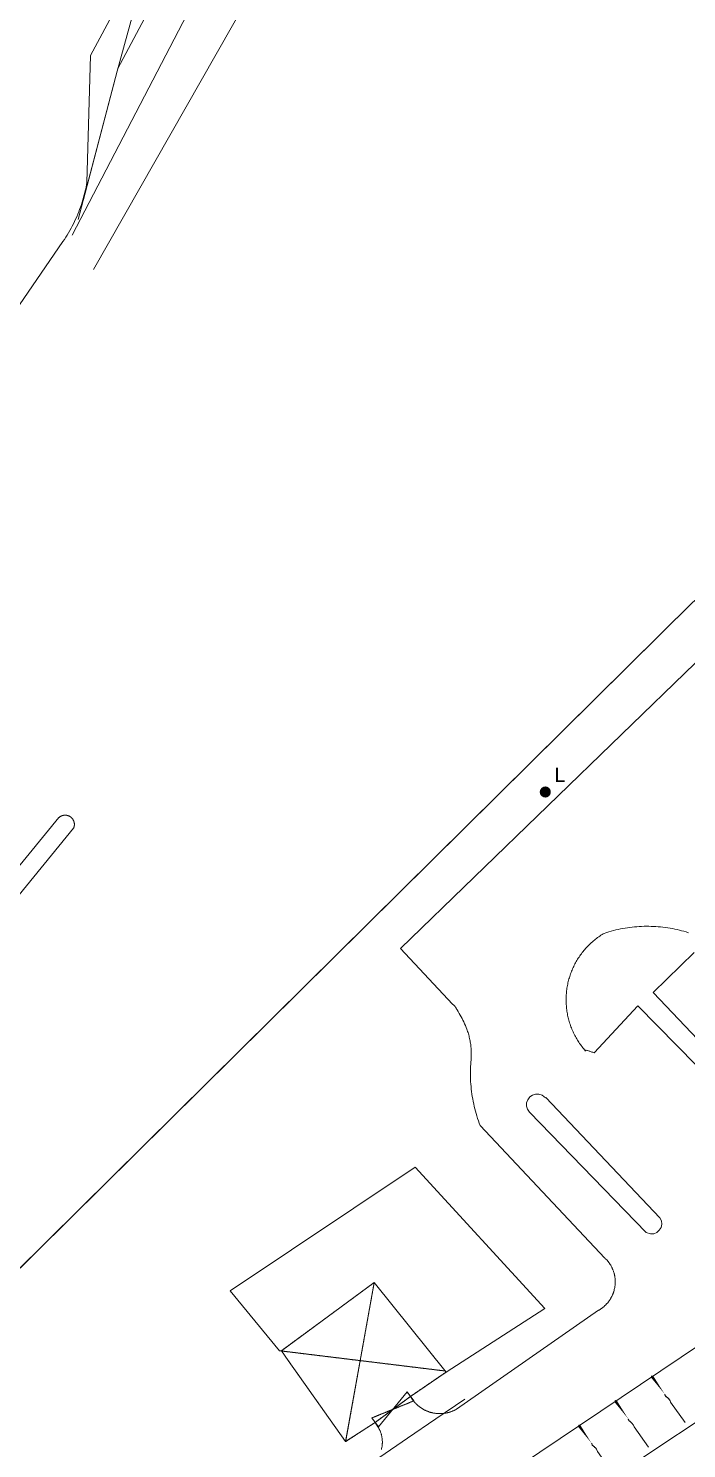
# Model space of a CAD drawing. Header units: millimetres. Extents: x 833924389 to 835767163, y 817400000 to 818811854.
# Drawn here: x 834274033 to 834333144, y 818081099 to 818208744 of the extents above; entities that cross this region are included whole.
import ezdxf

# ---------------------------------------------------------------- set-up
doc = ezdxf.new("R2010")
doc.units = ezdxf.units.MM
doc.header["$LTSCALE"] = 10
doc.header["$MEASUREMENT"] = 0
doc.linetypes.add('11NW23D$0$DGN Style 3', pattern=[2.349844, 1.67846, -0.671384])
doc.layers.add('01_Base_Plan', color=5, linetype='Continuous', lineweight=5)
doc.layers.add('11_Text', color=7, linetype='Continuous', lineweight=25)
doc.styles.add('11NW23D$0$Style-WORKING', font='WORKING.shx')
doc.styles.add('1_2.5mm', font='arial.ttf', dxfattribs={"width": 0.8, "height": 0.0025})
doc.dimstyles.get("Standard").update_dxf_attribs({"dimtxt": 0.18, "dimasz": 0.18, "dimexe": 0.18, "dimexo": 0.0625, "dimgap": 0.09, "dimtad": 0, "dimtih": 1, "dimtoh": 1, "dimdec": 4, "dimzin": 1, "dimdsep": 46, "dimtxsty": '1_2.5mm', "dimcen": 0, "dimadec": 0, "dimazin": 0, "dimtfac": 1, "dimtdec": 4, "dimtofl": 0, "dimtmove": 0, "dimatfit": 3, "dimfxl": 0, "dimtolj": 1, "dimtzin": 1, "dimarcsym": 0})

# ---------------------------------------------------------------- blocks, each defined once
blk = doc.blocks.new('11NW23D$0$SLOPE_142')
at = {"layer": '01_Base_Plan', "linetype": 'Continuous'}
h = blk.add_hatch(color=256, dxfattribs=at)
edge = h.paths.add_edge_path()
edge.add_ellipse((0.17, 0), major_axis=(0.171, 0), ratio=0.683333, start_angle=0, end_angle=360)
blk.add_line((2.95, 0), (5.2, 0), dxfattribs=at)
at = {"layer": '01_Base_Plan', "linetype": 'Continuous', "flags": 128}
blk.add_lwpolyline([(2.04, 0), (2.08, -0.01), (2.11, -0.02), (2.14, -0.02), (2.18, -0.03), (2.21, -0.04), (2.25, -0.04), (2.28, -0.04), (2.31, -0.02), (2.35, -0.01), (2.38, 0), (2.42, 0.01), (2.45, 0.02), (2.49, 0.02), (2.52, 0.03), (2.55, 0.04), (2.63, 0.05), (2.72, 0.05), (2.81, 0.04), (2.89, 0.02), (2.95, 0)], dxfattribs=at)
at = {"layer": '01_Base_Plan', "linetype": 'Continuous', "extrusion": (0, 0, -1)}
blk.add_solid([(-2.04, 0), (-0.17, 0.12), (-0.17, -0.12)], dxfattribs=at)
blk = doc.blocks.new('11NW23D$0$SLOPE_147')
at = {"layer": '01_Base_Plan', "linetype": 'Continuous'}
h = blk.add_hatch(color=256, dxfattribs=at)
edge = h.paths.add_edge_path()
edge.add_ellipse((0.17, 0), major_axis=(0.17, 0), ratio=0.683333, start_angle=0, end_angle=360)
blk.add_line((2.95, 0), (5.19, 0), dxfattribs=at)
at = {"layer": '01_Base_Plan', "linetype": 'Continuous', "flags": 128}
blk.add_lwpolyline([(2.04, 0), (2.07, -0.01), (2.1, -0.02), (2.14, -0.02), (2.17, -0.03), (2.21, -0.04), (2.24, -0.04), (2.28, -0.04), (2.31, -0.02), (2.34, -0.01), (2.38, 0), (2.41, 0.01), (2.45, 0.02), (2.48, 0.02), (2.51, 0.03), (2.55, 0.04), (2.63, 0.05), (2.71, 0.05), (2.8, 0.04), (2.88, 0.02), (2.95, 0)], dxfattribs=at)
at = {"layer": '01_Base_Plan', "linetype": 'Continuous'}
blk.add_solid([(2.04, 0), (0.17, 0.12), (0.17, -0.12)], dxfattribs=at)
blk = doc.blocks.new('11NW23D$0$SLOPE_151')
at = {"layer": '01_Base_Plan', "linetype": 'Continuous'}
h = blk.add_hatch(color=256, dxfattribs=at)
edge = h.paths.add_edge_path()
edge.add_ellipse((0.17, 0), major_axis=(0.17, 0), ratio=0.683333, start_angle=0, end_angle=360)
blk.add_line((2.94, 0), (5.17, 0), dxfattribs=at)
at = {"layer": '01_Base_Plan', "linetype": 'Continuous', "flags": 128}
blk.add_lwpolyline([(2.03, 0), (2.06, -0.01), (2.1, -0.02), (2.13, -0.02), (2.17, -0.03), (2.2, -0.04), (2.23, -0.04), (2.27, -0.04), (2.3, -0.02), (2.34, -0.01), (2.37, 0), (2.4, 0.01), (2.44, 0.02), (2.47, 0.02), (2.51, 0.03), (2.54, 0.04), (2.62, 0.05), (2.7, 0.05), (2.79, 0.04), (2.87, 0.02), (2.94, 0)], dxfattribs=at)
at = {"layer": '01_Base_Plan', "linetype": 'Continuous', "extrusion": (0, 0, -1)}
blk.add_solid([(-2.03, 0), (-0.17, 0.12), (-0.17, -0.12)], dxfattribs=at)
blk = doc.blocks.new('11NW23D$0$UTILP')
at = {"layer": '01_Base_Plan', "linetype": 'Continuous'}
h = blk.add_hatch(color=256, dxfattribs=at)
edge = h.paths.add_edge_path()
edge.add_arc((0, 0), 0.5, 0, 360)
blk = doc.blocks.new('TerminatorOpen_0.5')
at = {"color": 0, "linetype": 'ByBlock', "lineweight": -2}
for q in [(-1, 0.25), (-1, 0), (-1, -0.25)]:
    blk.add_line((0, 0), q, dxfattribs=at)

msp = doc.modelspace()

# ---------------------------------------------------------------- hatches: boundary and pattern name
at = {"layer": '01_Base_Plan'}
h = msp.add_hatch(color=256, dxfattribs=at)
edge = h.paths.add_edge_path()
edge.add_ellipse((834330082, 818087515), major_axis=(100, -138), ratio=0.6833333, start_angle=0, end_angle=360)
h = msp.add_hatch(color=256, dxfattribs=at)
edge = h.paths.add_edge_path()
edge.add_ellipse((834326807, 818085305), major_axis=(99, -138), ratio=0.6833333, start_angle=0, end_angle=360)
h = msp.add_hatch(color=256, dxfattribs=at)
edge = h.paths.add_edge_path()
edge.add_ellipse((834323531, 818083095), major_axis=(99, -138), ratio=0.6833333, start_angle=0, end_angle=360)

# ---------------------------------------------------------------- linework, layer by layer
for p, q in [((834277973, 818190171), (834292608, 818218370)), ((834282003, 818204909), (834285445, 818217401)), ((834293720, 818211394), (834279867, 818187062)), ((834282003, 818204909), (834278515, 818191559)), ((834323991, 818116925), (834324072, 818116830)), ((834311549, 818087980), (834305089, 818096021)), ((834297370, 818089015), (834302523, 818081724)), ((834308336, 818085787), (834311549, 818087980)), ((834305169, 818083451), (834308336, 818085787)), ((834331713, 818085261), (834333031, 818083439)), ((834302523, 818081724), (834305169, 818083451)), ((834328425, 818083050), (834329733, 818081228))]:
    msp.add_line(p, q, dxfattribs=at)
at = {"layer": '01_Base_Plan', "linetype": 'Continuous'}
msp.add_line((834323991, 818116925), (834324072, 818116830), dxfattribs=at)
at = {"layer": '01_Base_Plan', "linetype": '11NW23D$0$DGN Style 3'}
for p, q in [((834311549, 818087980), (834305089, 818096021)), ((834297370, 818089015), (834302523, 818081724)), ((834308336, 818085787), (834311549, 818087980)), ((834305169, 818083451), (834308336, 818085787)), ((834302523, 818081724), (834305169, 818083451))]:
    msp.add_line(p, q, dxfattribs=at)
at = {"layer": '01_Base_Plan', "flags": 128}
for points in [[(834278967, 818193356), (834282003, 818204909), (834282050, 818205135), (834311219, 818259882)], [(834177644, 818044138), (834277128, 818189591), (834277258, 818189783), (834277385, 818189978), (834277508, 818190175), (834277628, 818190374), (834277744, 818190575), (834277857, 818190778), (834277966, 818190983), (834278072, 818191189), (834278174, 818191398), (834278273, 818191609), (834278367, 818191821), (834278458, 818192034), (834278546, 818192250), (834278629, 818192467), (834278709, 818192685), (834278785, 818192904), (834278857, 818193125), (834278925, 818193347), (834278989, 818193570), (834279049, 818193795), (834279106, 818194020), (834279158, 818194246), (834279207, 818194474), (834279288, 818194906), (834279611, 818206322), (834284492, 818215410)], [(834344611, 818162085), (834344377, 818162063), (834343818, 818162000), (834343261, 818161928), (834342704, 818161845), (834342149, 818161753), (834341596, 818161652), (834341045, 818161541), (834340496, 818161420), (834339949, 818161289), (834339404, 818161149), (834338862, 818161000), (834338322, 818160841), (834333692, 818157170), (834194515, 818019359)], [(834264367, 818036992), (834310980, 818068170), (834353750, 818096640), (834359990, 818101110), (834378810, 818118580), (834383550, 818114060), (834422920, 818151970), (834427020, 818152100), (834432562, 818160364)], [(834308336, 818085788), (834308481, 818085569), (834308511, 818085525), (834308542, 818085483), (834308573, 818085440), (834308605, 818085398), (834308638, 818085357), (834308671, 818085317), (834308741, 818085237), (834308776, 818085198), (834308812, 818085160), (834308849, 818085123), (834308887, 818085086), (834308925, 818085050), (834308964, 818085014), (834309004, 818084979), (834309084, 818084911), (834309126, 818084879), (834309167, 818084847), (834309210, 818084815), (834309296, 818084755), (834309340, 818084726), (834309385, 818084698), (834309429, 818084670), (834309475, 818084643), (834309521, 818084618), (834309567, 818084592), (834309614, 818084568), (834309661, 818084545), (834309709, 818084522), (834309757, 818084500), (834309805, 818084479), (834309854, 818084459), (834309952, 818084421), (834310052, 818084387), (834310152, 818084357), (834310254, 818084329), (834310305, 818084317), (834310357, 818084306), (834310408, 818084295), (834310512, 818084277), (834310564, 818084269), (834310617, 818084263), (834310669, 818084257), (834310721, 818084252), (834310774, 818084248), (834310826, 818084245), (834310879, 818084242), (834310932, 818084241), (834310984, 818084240), (834311090, 818084242), (834311142, 818084245), (834311195, 818084248), (834311247, 818084252), (834311300, 818084257), (834311352, 818084263), (834311404, 818084270), (834311457, 818084278), (834311508, 818084287), (834311612, 818084307), (834311714, 818084331), (834311765, 818084344), (834311816, 818084358), (834311867, 818084373), (834311917, 818084389), (834311967, 818084406), (834312016, 818084424), (834312066, 818084442), (834312115, 818084462), (834312163, 818084482), (834312212, 818084503), (834312260, 818084525), (834312307, 818084547), (834312401, 818084595), (834312484, 818084642), (834325240, 818093530), (834325285, 818093555), (834325329, 818093581), (834325372, 818093608), (834325415, 818093636), (834325458, 818093665), (834325500, 818093694), (834325541, 818093724), (834325623, 818093786), (834325663, 818093818), (834325702, 818093851), (834325741, 818093885), (834325779, 818093919), (834325817, 818093954), (834325853, 818093989), (834325890, 818094025), (834325960, 818094099), (834325995, 818094137), (834326029, 818094176), (834326062, 818094215), (834326126, 818094295), (834326156, 818094336), (834326187, 818094377), (834326216, 818094419), (834326245, 818094462), (834326273, 818094505), (834326300, 818094548), (834326327, 818094592), (834326352, 818094636), (834326377, 818094681), (834326401, 818094726), (834326425, 818094772), (834326469, 818094864), (834326490, 818094911), (834326530, 818095005), (834326566, 818095101), (834326582, 818095149), (834326598, 818095198), (834326628, 818095296), (834326641, 818095346), (834326654, 818095395), (834326676, 818095495), (834326686, 818095546), (834326695, 818095596), (834326703, 818095647), (834326710, 818095697), (834326717, 818095748), (834326727, 818095850), (834326733, 818095952), (834326735, 818096004), (834326736, 818096055), (834326736, 818096106), (834326734, 818096208), (834326731, 818096260), (834326728, 818096311), (834326718, 818096413), (834326712, 818096464), (834326705, 818096514), (834326697, 818096565), (834326688, 818096615), (834326679, 818096666), (834326657, 818096766), (834326644, 818096815), (834326631, 818096865), (834326617, 818096914), (834326587, 818097012), (834326570, 818097060), (834326553, 818097109), (834326534, 818097157), (834326515, 818097204), (834326475, 818097298), (834326453, 818097345), (834326431, 818097391), (834326408, 818097436), (834326384, 818097482), (834326359, 818097526), (834326333, 818097571), (834326307, 818097615), (834326280, 818097658), (834326224, 818097744), (834326194, 818097786), (834326164, 818097827), (834326102, 818097909), (834326070, 818097949), (834326004, 818098027), (834325969, 818098065), (834325899, 818098139), (834325863, 818098176), (834325814, 818098223), (834314607, 818110143), (834314527, 818110354), (834314451, 818110565), (834314379, 818110778), (834314310, 818110993), (834314245, 818111208), (834314184, 818111425), (834314127, 818111642), (834314073, 818111861), (834314023, 818112080), (834313977, 818112301), (834313935, 818112522), (834313897, 818112744), (834313863, 818112966), (834313832, 818113189), (834313806, 818113413), (834313783, 818113636), (834313764, 818113861), (834313750, 818114085), (834313739, 818114310), (834313732, 818114535), (834313729, 818114760), (834313730, 818114985), (834313735, 818115210), (834313743, 818115435), (834313756, 818115660), (834313773, 818115884), (834313784, 818115993), (834313793, 818116103), (834313800, 818116212), (834313806, 818116322), (834313809, 818116432), (834313811, 818116542), (834313810, 818116651), (834313808, 818116761), (834313804, 818116871), (834313798, 818116980), (834313790, 818117090), (834313780, 818117199), (834313768, 818117308), (834313754, 818117417), (834313739, 818117526), (834313721, 818117634), (834313702, 818117742), (834313680, 818117850), (834313657, 818117958), (834313632, 818118064), (834313605, 818118171), (834313576, 818118277), (834313546, 818118382), (834313513, 818118487), (834313479, 818118591), (834313443, 818118695), (834313405, 818118798), (834313341, 818118961), (834313275, 818119123), (834313205, 818119284), (834313133, 818119443), (834313058, 818119601), (834312980, 818119758), (834312899, 818119913), (834312816, 818120067), (834312730, 818120220), (834312641, 818120371), (834312550, 818120520), (834312456, 818120668), (834312448, 818120684), (834312438, 818120701), (834312429, 818120717), (834312419, 818120733), (834312410, 818120748), (834312399, 818120764), (834312389, 818120780), (834312356, 818120825), (834312344, 818120839), (834312333, 818120854), (834312321, 818120868), (834312308, 818120882), (834312296, 818120896), (834312283, 818120910), (834312257, 818120936), (834312243, 818120949), (834312230, 818120962), (834312202, 818120986), (834312187, 818120998), (834312173, 818121010), (834312158, 818121022), (834312128, 818121044), (834307465, 818126034), (834340520, 818158115)], [(834234868, 818086538), (834276773, 818137815), (834276784, 818137825), (834276817, 818137852), (834276829, 818137861), (834276840, 818137870), (834276852, 818137878), (834276864, 818137887), (834276888, 818137903), (834276900, 818137910), (834276913, 818137918), (834276926, 818137925), (834276938, 818137932), (834276951, 818137938), (834276964, 818137945), (834276977, 818137951), (834276990, 818137957), (834277004, 818137963), (834277017, 818137969), (834277030, 818137974), (834277058, 818137984), (834277071, 818137989), (834277127, 818138005), (834277169, 818138014), (834277184, 818138017), (834277198, 818138020), (834277212, 818138022), (834277227, 818138024), (834277241, 818138025), (834277255, 818138027), (834277270, 818138028), (834277284, 818138029), (834277299, 818138030), (834277357, 818138030), (834277371, 818138029), (834277386, 818138028), (834277400, 818138027), (834277415, 818138026), (834277443, 818138022), (834277458, 818138020), (834277472, 818138018), (834277486, 818138015), (834277501, 818138013), (834277515, 818138010), (834277543, 818138002), (834277557, 818137999), (834277571, 818137995), (834277585, 818137990), (834277598, 818137986), (834277626, 818137976), (834277639, 818137971), (834277653, 818137965), (834277705, 818137941), (834277731, 818137927), (834277743, 818137920), (834277756, 818137913), (834277768, 818137905), (834277781, 818137898), (834277793, 818137890), (834277805, 818137881), (834277817, 818137873), (834277828, 818137864), (834277840, 818137856), (834277851, 818137847), (834277862, 818137838), (834277884, 818137818), (834277895, 818137809), (834277905, 818137799), (834277916, 818137789), (834277926, 818137778), (834277936, 818137768), (834277956, 818137746), (834277965, 818137735), (834277974, 818137724), (834277992, 818137702), (834278001, 818137690), (834278017, 818137666), (834278026, 818137654), (834278033, 818137642), (834278041, 818137630), (834278048, 818137617), (834278056, 818137604), (834278062, 818137592), (834278076, 818137566), (834278082, 818137553), (834278088, 818137540), (834278094, 818137526), (834278099, 818137513), (834278105, 818137500), (834278115, 818137472), (834278119, 818137459), (834278124, 818137445), (834278136, 818137403), (834278145, 818137361), (834278148, 818137346), (834278152, 818137318), (834278154, 818137303), (834278156, 818137289), (834278157, 818137274), (834278159, 818137260), (834278159, 818137246), (834278160, 818137231), (834278161, 818137217), (834278161, 818137188), (834278160, 818137173), (834278160, 818137159), (834278159, 818137144), (834278158, 818137130), (834278156, 818137115), (834278155, 818137101), (834278153, 818137087), (834278151, 818137072), (834278148, 818137058), (834278146, 818137044), (834278143, 818137029), (834278137, 818137001), (834278121, 818136945), (834278116, 818136932), (834278106, 818136904), (834278101, 818136891), (834278094, 818136873), (834236392, 818085697)], [(834333316, 818127469), (834333112, 818127532), (834332907, 818127591), (834332701, 818127647), (834332495, 818127699), (834332287, 818127747), (834332078, 818127792), (834331869, 818127833), (834331659, 818127871), (834331449, 818127905), (834331238, 818127935), (834331026, 818127961), (834330814, 818127984), (834330601, 818128003), (834330389, 818128019), (834330176, 818128030), (834329963, 818128038), (834329749, 818128043), (834329536, 818128043), (834329323, 818128040), (834329110, 818128033), (834328897, 818128022), (834328684, 818128008), (834328472, 818127990), (834328259, 818127968), (834328048, 818127942), (834327836, 818127913), (834327626, 818127880), (834327416, 818127844), (834327206, 818127804), (834326997, 818127760), (834326789, 818127712), (834326582, 818127661), (834326376, 818127606), (834326171, 818127548), (834325967, 818127486), (834325655, 818127366), (834325552, 818127302), (834325450, 818127236), (834325349, 818127169), (834325250, 818127099), (834325152, 818127028), (834325055, 818126956), (834324959, 818126881), (834324864, 818126805), (834324771, 818126727), (834324680, 818126648), (834324589, 818126567), (834324501, 818126485), (834324413, 818126401), (834324327, 818126315), (834324243, 818126228), (834324160, 818126140), (834324079, 818126050), (834323999, 818125959), (834323921, 818125866), (834323844, 818125772), (834323769, 818125676), (834323696, 818125580), (834323625, 818125482), (834323555, 818125383), (834323487, 818125282), (834323421, 818125181), (834323356, 818125078), (834323293, 818124974), (834323232, 818124870), (834323173, 818124764), (834323116, 818124657), (834323061, 818124549), (834323008, 818124440), (834322956, 818124330), (834322907, 818124220), (834322859, 818124108), (834322813, 818123996), (834322770, 818123883), (834322728, 818123769), (834322688, 818123654), (834322650, 818123539), (834322615, 818123423), (834322581, 818123307), (834322549, 818123190), (834322520, 818123072), (834322492, 818122954), (834322467, 818122835), (834322443, 818122716), (834322422, 818122597), (834322403, 818122477), (834322386, 818122357), (834322371, 818122237), (834322358, 818122117), (834322347, 818121996), (834322338, 818121875), (834322332, 818121754), (834322327, 818121633), (834322325, 818121511), (834322325, 818121390), (834322326, 818121269), (834322330, 818121148), (834322336, 818121027), (834322345, 818120906), (834322355, 818120785), (834322367, 818120664), (834322382, 818120544), (834322399, 818120424), (834322417, 818120304), (834322438, 818120185), (834322461, 818120066), (834322486, 818119947), (834322513, 818119829), (834322542, 818119711), (834322573, 818119594), (834322606, 818119477), (834322642, 818119361), (834322679, 818119246), (834322718, 818119131), (834322759, 818119017), (834322803, 818118904), (834322848, 818118791), (834322895, 818118680), (834322944, 818118569), (834322995, 818118459), (834323048, 818118350), (834323103, 818118242), (834323160, 818118134), (834323218, 818118028), (834323279, 818117923), (834323341, 818117819), (834323405, 818117716), (834323471, 818117614), (834323538, 818117514), (834323608, 818117414), (834323679, 818117316), (834323752, 818117219), (834323826, 818117123), (834323902, 818117029), (834323980, 818116936), (834323991, 818116925)], [(834378078, 818126138), (834364106, 818112724), (834360392, 818109250), (834350953, 818101960), (834334482, 818090556), (834269164, 818046616)], [(834340435, 818111260), (834330134, 818122107), (834333824, 818125684)], [(834323991, 818116925), (834324058, 818116912), (834324125, 818116898), (834324257, 818116866), (834324389, 818116830), (834324454, 818116810), (834324518, 818116789), (834324583, 818116766), (834324647, 818116743), (834324710, 818116719), (834324836, 818116667), (834328764, 818120900), (834328777, 818120899), (834339283, 818110203)], [(834320511, 818112660), (834330756, 818101836), (834330881, 818101564), (834330913, 818101267), (834330849, 818100976), (834330696, 818100719), (834330469, 818100525), (834330192, 818100413), (834329894, 818100396), (834329510, 818100524), (834319037, 818111349), (834318865, 818111593), (834318776, 818111878), (834318780, 818112177), (834318875, 818112460), (834319052, 818112701), (834319295, 818112875), (834319580, 818112966), (834319878, 818112965), (834320162, 818112872), (834320461, 818112635)], [(834311549, 818087980), (834320413, 818093695), (834308756, 818106406), (834292144, 818095288), (834296570, 818089896)], [(834305089, 818096021), (834296748, 818089894), (834296764, 818089872), (834297370, 818089015)], [(834305089, 818096021), (834303830, 818089008), (834302523, 818081724)], [(834296570, 818089896), (834296764, 818089872), (834303830, 818089008), (834311440, 818088077)], [(834331178, 818085999), (834331192, 818085967), (834331205, 818085934), (834331219, 818085902), (834331233, 818085870), (834331246, 818085837), (834331264, 818085808), (834331290, 818085785), (834331319, 818085764), (834331350, 818085744), (834331379, 818085722), (834331405, 818085699), (834331432, 818085676), (834331458, 818085653), (834331485, 818085630), (834331511, 818085607), (834331566, 818085549), (834331614, 818085479), (834331656, 818085402), (834331689, 818085328), (834331713, 818085261)], [(834305733, 818081017), (834305755, 818081105), (834305773, 818081193), (834305781, 818081238), (834305789, 818081282), (834305795, 818081327), (834305801, 818081371), (834305806, 818081416), (834305814, 818081506), (834305817, 818081551), (834305819, 818081596), (834305820, 818081641), (834305820, 818081732), (834305816, 818081822), (834305810, 818081912), (834305800, 818082002), (834305794, 818082046), (834305788, 818082091), (834305780, 818082136), (834305772, 818082180), (834305763, 818082224), (834305753, 818082268), (834305731, 818082356), (834305719, 818082399), (834305706, 818082442), (834305678, 818082528), (834305663, 818082571), (834305647, 818082613), (834305613, 818082697), (834305595, 818082738), (834305576, 818082779), (834305556, 818082820), (834305536, 818082860), (834305494, 818082940), (834305448, 818083018), (834305425, 818083056), (834305169, 818083451)], [(834327895, 818083789), (834327908, 818083757), (834327921, 818083724), (834327935, 818083692), (834327948, 818083660), (834327962, 818083627), (834327980, 818083598), (834328005, 818083574), (834328035, 818083554), (834328065, 818083534), (834328093, 818083512), (834328120, 818083489), (834328146, 818083466), (834328172, 818083443), (834328199, 818083420), (834328225, 818083397), (834328279, 818083339), (834328328, 818083268), (834328369, 818083192), (834328402, 818083117), (834328425, 818083050)], [(834324611, 818081579), (834324624, 818081547), (834324637, 818081514), (834324651, 818081482), (834324664, 818081450), (834324677, 818081417), (834324695, 818081388), (834324720, 818081365), (834324750, 818081344), (834324780, 818081324), (834324808, 818081302), (834324834, 818081279), (834324861, 818081256), (834324887, 818081233), (834324913, 818081210), (834324939, 818081186), (834324993, 818081128), (834325041, 818081058), (834325082, 818080982), (834325114, 818080907), (834325137, 818080840)]]:
    msp.add_lwpolyline(points, dxfattribs=at)
at = {"layer": '01_Base_Plan', "linetype": 'Continuous', "flags": 128}
for points in [[(834282003, 818204909), (834282050, 818205135), (834311218, 818259882)], [(834212440, 818095013), (834277128, 818189591), (834277258, 818189783), (834277385, 818189978), (834277508, 818190175), (834277628, 818190374), (834277744, 818190575), (834277857, 818190778), (834277966, 818190983), (834278072, 818191189), (834278174, 818191398), (834278273, 818191609), (834278367, 818191821), (834278458, 818192034), (834278546, 818192250), (834278629, 818192467), (834278709, 818192685), (834278785, 818192904), (834278857, 818193125), (834278925, 818193347), (834278989, 818193570), (834279049, 818193795), (834279106, 818194020), (834279158, 818194246), (834279207, 818194474), (834279288, 818194906)], [(834344611, 818162085), (834344377, 818162063), (834343818, 818162000), (834343261, 818161928), (834342704, 818161845), (834342149, 818161753), (834341596, 818161652), (834341045, 818161541), (834340496, 818161420), (834339949, 818161289), (834339404, 818161149), (834338862, 818161000), (834338322, 818160841), (834333692, 818157170), (834236407, 818060840)], [(834268700, 818039890), (834310980, 818068170), (834353750, 818096640), (834359990, 818101110), (834378810, 818118580), (834383550, 818114060), (834422920, 818151970), (834427020, 818152100), (834432562, 818160364)], [(834308336, 818085788), (834308481, 818085569), (834308511, 818085525), (834308542, 818085483), (834308573, 818085440), (834308605, 818085398), (834308638, 818085357), (834308671, 818085317), (834308706, 818085277), (834308741, 818085237), (834308776, 818085198), (834308812, 818085160), (834308849, 818085123), (834308887, 818085086), (834308925, 818085050), (834308964, 818085014), (834309004, 818084979), (834309044, 818084945), (834309084, 818084911), (834309126, 818084879), (834309167, 818084847), (834309210, 818084815), (834309253, 818084785), (834309296, 818084755), (834309340, 818084726), (834309385, 818084698), (834309429, 818084670), (834309475, 818084643), (834309521, 818084618), (834309567, 818084592), (834309614, 818084568), (834309661, 818084545), (834309709, 818084522), (834309757, 818084500), (834309805, 818084479), (834309854, 818084459), (834309903, 818084440), (834309952, 818084421), (834310002, 818084404), (834310052, 818084387), (834310102, 818084372), (834310152, 818084357), (834310203, 818084343), (834310254, 818084329), (834310305, 818084317), (834310357, 818084306), (834310408, 818084295), (834310460, 818084286), (834310512, 818084277), (834310564, 818084269), (834310617, 818084263), (834310669, 818084257), (834310721, 818084252), (834310774, 818084248), (834310826, 818084245), (834310879, 818084242), (834310932, 818084241), (834310984, 818084240), (834311037, 818084241), (834311090, 818084242), (834311142, 818084245), (834311195, 818084248), (834311247, 818084252), (834311300, 818084257), (834311352, 818084263), (834311404, 818084270), (834311457, 818084278), (834311508, 818084287), (834311560, 818084297), (834311612, 818084307), (834311663, 818084319), (834311714, 818084331), (834311765, 818084344), (834311816, 818084358), (834311867, 818084373), (834311917, 818084389), (834311967, 818084406), (834312016, 818084424), (834312066, 818084442), (834312115, 818084462), (834312163, 818084482), (834312212, 818084503), (834312260, 818084525), (834312307, 818084547), (834312354, 818084571), (834312401, 818084595), (834312484, 818084642), (834325240, 818093530), (834325285, 818093555), (834325329, 818093581), (834325372, 818093608), (834325415, 818093636), (834325458, 818093665), (834325500, 818093694), (834325541, 818093724), (834325582, 818093755), (834325623, 818093786), (834325663, 818093818), (834325702, 818093851), (834325741, 818093885), (834325779, 818093919), (834325817, 818093954), (834325853, 818093989), (834325890, 818094025), (834325925, 818094062), (834325960, 818094099), (834325995, 818094137), (834326029, 818094176), (834326062, 818094215), (834326094, 818094255), (834326126, 818094295), (834326156, 818094336), (834326187, 818094377), (834326216, 818094419), (834326245, 818094462), (834326273, 818094505), (834326300, 818094548), (834326327, 818094592), (834326352, 818094636), (834326377, 818094681), (834326401, 818094726), (834326425, 818094772), (834326447, 818094818), (834326469, 818094864), (834326490, 818094911), (834326510, 818094958), (834326530, 818095005), (834326548, 818095053), (834326566, 818095101), (834326582, 818095149), (834326598, 818095198), (834326613, 818095247), (834326628, 818095296), (834326641, 818095346), (834326654, 818095395), (834326665, 818095445), (834326676, 818095495), (834326686, 818095546), (834326695, 818095596), (834326703, 818095647), (834326710, 818095697), (834326717, 818095748), (834326722, 818095799), (834326727, 818095850), (834326730, 818095901), (834326733, 818095952), (834326735, 818096004), (834326736, 818096055), (834326736, 818096106), (834326735, 818096157), (834326734, 818096208), (834326731, 818096260), (834326728, 818096311), (834326723, 818096362), (834326718, 818096413), (834326712, 818096464), (834326705, 818096514), (834326697, 818096565), (834326688, 818096615), (834326679, 818096666), (834326668, 818096716), (834326657, 818096766), (834326644, 818096815), (834326631, 818096865), (834326617, 818096914), (834326602, 818096963), (834326587, 818097012), (834326570, 818097060), (834326553, 818097109), (834326534, 818097157), (834326515, 818097204), (834326495, 818097251), (834326475, 818097298), (834326453, 818097345), (834326431, 818097391), (834326408, 818097436), (834326384, 818097482), (834326359, 818097526), (834326333, 818097571), (834326307, 818097615), (834326280, 818097658), (834326252, 818097701), (834326224, 818097744), (834326194, 818097786), (834326164, 818097827), (834326133, 818097868), (834326102, 818097909), (834326070, 818097949), (834326037, 818097988), (834326004, 818098027), (834325969, 818098065), (834325934, 818098102), (834325899, 818098139), (834325863, 818098176), (834325814, 818098223), (834314607, 818110143), (834314527, 818110354), (834314451, 818110565), (834314379, 818110778), (834314310, 818110993), (834314245, 818111208), (834314184, 818111425), (834314127, 818111642), (834314073, 818111861), (834314023, 818112080), (834313977, 818112301), (834313935, 818112522), (834313897, 818112744), (834313863, 818112966), (834313832, 818113189), (834313806, 818113413), (834313783, 818113636), (834313764, 818113861), (834313750, 818114085), (834313739, 818114310), (834313732, 818114535), (834313729, 818114760), (834313730, 818114985), (834313735, 818115210), (834313743, 818115435), (834313756, 818115660), (834313773, 818115884), (834313784, 818115993), (834313793, 818116103), (834313800, 818116212), (834313806, 818116322), (834313809, 818116432), (834313811, 818116542), (834313810, 818116651), (834313808, 818116761), (834313804, 818116871), (834313798, 818116980), (834313790, 818117090), (834313780, 818117199), (834313768, 818117308), (834313754, 818117417), (834313739, 818117526), (834313721, 818117634), (834313702, 818117742), (834313680, 818117850), (834313657, 818117958), (834313632, 818118064), (834313605, 818118171), (834313576, 818118277), (834313546, 818118382), (834313513, 818118487), (834313479, 818118591), (834313443, 818118695), (834313405, 818118798), (834313341, 818118961), (834313275, 818119123), (834313205, 818119284), (834313133, 818119443), (834313058, 818119601), (834312980, 818119758), (834312899, 818119913), (834312816, 818120067), (834312730, 818120220), (834312641, 818120371), (834312550, 818120520), (834312456, 818120668), (834312448, 818120684), (834312438, 818120701), (834312429, 818120717), (834312419, 818120733), (834312410, 818120748), (834312399, 818120764), (834312389, 818120780), (834312378, 818120795), (834312367, 818120810), (834312356, 818120825), (834312344, 818120839), (834312333, 818120854), (834312321, 818120868), (834312308, 818120882), (834312296, 818120896), (834312283, 818120910), (834312270, 818120923), (834312257, 818120936), (834312243, 818120949), (834312230, 818120962), (834312216, 818120974), (834312202, 818120986), (834312187, 818120998), (834312173, 818121010), (834312158, 818121022), (834312143, 818121033), (834312128, 818121044), (834307465, 818126034), (834340520, 818158115)], [(834234868, 818086538), (834276773, 818137815), (834276784, 818137825), (834276795, 818137834), (834276806, 818137843), (834276817, 818137852), (834276828, 818137861), (834276840, 818137870), (834276852, 818137878), (834276864, 818137887), (834276876, 818137895), (834276888, 818137903), (834276900, 818137910), (834276913, 818137918), (834276925, 818137925), (834276938, 818137932), (834276951, 818137938), (834276964, 818137945), (834276977, 818137951), (834276990, 818137957), (834277003, 818137963), (834277017, 818137969), (834277030, 818137974), (834277044, 818137979), (834277058, 818137984), (834277071, 818137989), (834277085, 818137993), (834277099, 818137997), (834277113, 818138001), (834277127, 818138005), (834277141, 818138008), (834277155, 818138011), (834277169, 818138014), (834277184, 818138017), (834277198, 818138020), (834277212, 818138022), (834277227, 818138024), (834277241, 818138025), (834277255, 818138027), (834277270, 818138028), (834277284, 818138029), (834277299, 818138030), (834277313, 818138030), (834277328, 818138030), (834277342, 818138030), (834277357, 818138030), (834277371, 818138029), (834277386, 818138028), (834277400, 818138027), (834277415, 818138026), (834277429, 818138024), (834277443, 818138022), (834277458, 818138020), (834277472, 818138018), (834277486, 818138015), (834277501, 818138013), (834277515, 818138009), (834277529, 818138006), (834277543, 818138003), (834277557, 818137999), (834277571, 818137995), (834277585, 818137990), (834277598, 818137986), (834277612, 818137981), (834277626, 818137976), (834277639, 818137971), (834277653, 818137965), (834277666, 818137959), (834277679, 818137953), (834277692, 818137947), (834277705, 818137941), (834277718, 818137934), (834277731, 818137927), (834277743, 818137920), (834277756, 818137913), (834277768, 818137905), (834277781, 818137898), (834277793, 818137890), (834277805, 818137881), (834277816, 818137873), (834277828, 818137864), (834277840, 818137856), (834277851, 818137847), (834277862, 818137837), (834277873, 818137828), (834277884, 818137819), (834277895, 818137809), (834277905, 818137799), (834277916, 818137789), (834277926, 818137778), (834277936, 818137768), (834277946, 818137757), (834277955, 818137746), (834277965, 818137735), (834277974, 818137724), (834277983, 818137713), (834277992, 818137701), (834278001, 818137690), (834278009, 818137678), (834278017, 818137666), (834278025, 818137654), (834278033, 818137642), (834278041, 818137630), (834278048, 818137617), (834278055, 818137604), (834278062, 818137592), (834278069, 818137579), (834278076, 818137566), (834278082, 818137553), (834278088, 818137540), (834278094, 818137526), (834278099, 818137513), (834278105, 818137500), (834278110, 818137486), (834278115, 818137472), (834278119, 818137459), (834278124, 818137445), (834278128, 818137431), (834278132, 818137417), (834278135, 818137403), (834278139, 818137389), (834278142, 818137375), (834278145, 818137361), (834278148, 818137346), (834278150, 818137332), (834278152, 818137318), (834278154, 818137303), (834278156, 818137289), (834278157, 818137274), (834278158, 818137260), (834278159, 818137246), (834278160, 818137231), (834278161, 818137217), (834278161, 818137202), (834278161, 818137188), (834278160, 818137173), (834278160, 818137159), (834278159, 818137144), (834278158, 818137130), (834278156, 818137115), (834278155, 818137101), (834278153, 818137086), (834278151, 818137072), (834278148, 818137058), (834278146, 818137044), (834278143, 818137029), (834278140, 818137015), (834278137, 818137001), (834278133, 818136987), (834278129, 818136973), (834278125, 818136959), (834278121, 818136945), (834278116, 818136932), (834278111, 818136918), (834278106, 818136904), (834278101, 818136891), (834278093, 818136873), (834236392, 818085697)], [(834333316, 818127469), (834333112, 818127532), (834332907, 818127591), (834332701, 818127647), (834332495, 818127699), (834332287, 818127747), (834332078, 818127792), (834331869, 818127833), (834331659, 818127871), (834331449, 818127905), (834331238, 818127935), (834331026, 818127961), (834330814, 818127984), (834330601, 818128003), (834330389, 818128019), (834330176, 818128030), (834329963, 818128038), (834329749, 818128043), (834329536, 818128043), (834329323, 818128040), (834329110, 818128033), (834328897, 818128022), (834328684, 818128008), (834328472, 818127990), (834328259, 818127968), (834328048, 818127942), (834327836, 818127913), (834327626, 818127880), (834327416, 818127844), (834327206, 818127804), (834326997, 818127760), (834326789, 818127712), (834326582, 818127661), (834326376, 818127606), (834326171, 818127548), (834325967, 818127486), (834325655, 818127366), (834325552, 818127302), (834325450, 818127236), (834325349, 818127169), (834325250, 818127099), (834325152, 818127028), (834325055, 818126956), (834324959, 818126881), (834324864, 818126805), (834324771, 818126727), (834324680, 818126648), (834324589, 818126567), (834324501, 818126485), (834324413, 818126401), (834324327, 818126315), (834324243, 818126228), (834324160, 818126140), (834324079, 818126050), (834323999, 818125959), (834323921, 818125866), (834323844, 818125772), (834323769, 818125676), (834323696, 818125580), (834323625, 818125482), (834323555, 818125383), (834323487, 818125282), (834323421, 818125181), (834323356, 818125078), (834323293, 818124974), (834323232, 818124870), (834323173, 818124764), (834323116, 818124657), (834323061, 818124549), (834323008, 818124440), (834322956, 818124330), (834322907, 818124220), (834322859, 818124108), (834322813, 818123996), (834322770, 818123883), (834322728, 818123769), (834322688, 818123654), (834322650, 818123539), (834322615, 818123423), (834322581, 818123307), (834322549, 818123190), (834322520, 818123072), (834322492, 818122954), (834322467, 818122835), (834322443, 818122716), (834322422, 818122597), (834322403, 818122477), (834322386, 818122357), (834322371, 818122237), (834322358, 818122117), (834322347, 818121996), (834322338, 818121875), (834322332, 818121754), (834322327, 818121633), (834322325, 818121511), (834322325, 818121390), (834322326, 818121269), (834322330, 818121148), (834322336, 818121027), (834322345, 818120906), (834322355, 818120785), (834322367, 818120664), (834322382, 818120544), (834322399, 818120424), (834322417, 818120304), (834322438, 818120185), (834322461, 818120066), (834322486, 818119947), (834322513, 818119829), (834322542, 818119711), (834322573, 818119594), (834322606, 818119477), (834322642, 818119361), (834322679, 818119246), (834322718, 818119131), (834322759, 818119017), (834322803, 818118904), (834322848, 818118791), (834322895, 818118680), (834322944, 818118569), (834322995, 818118459), (834323048, 818118350), (834323103, 818118242), (834323160, 818118134), (834323218, 818118028), (834323279, 818117923), (834323341, 818117819), (834323405, 818117716), (834323471, 818117614), (834323538, 818117514), (834323608, 818117414), (834323679, 818117316), (834323752, 818117219), (834323826, 818117123), (834323902, 818117029), (834323980, 818116936), (834323991, 818116925)], [(834340435, 818111260), (834330134, 818122107), (834333824, 818125684)], [(834323991, 818116925), (834324058, 818116912), (834324125, 818116898), (834324191, 818116882), (834324257, 818116866), (834324323, 818116848), (834324389, 818116830), (834324454, 818116810), (834324518, 818116789), (834324583, 818116766), (834324647, 818116743), (834324710, 818116719), (834324773, 818116693), (834324836, 818116667), (834328764, 818120900), (834328777, 818120899), (834339283, 818110203)], [(834320511, 818112660), (834330756, 818101836), (834330881, 818101564), (834330913, 818101267), (834330849, 818100976), (834330696, 818100719), (834330469, 818100525), (834330192, 818100413), (834329894, 818100396), (834329510, 818100524), (834319037, 818111349), (834318865, 818111593), (834318776, 818111878), (834318780, 818112177), (834318875, 818112460), (834319052, 818112701), (834319295, 818112875), (834319580, 818112966), (834319878, 818112965), (834320162, 818112872), (834320461, 818112635)], [(834311549, 818087980), (834320413, 818093695), (834308756, 818106406), (834292144, 818095288), (834296570, 818089896)], [(834311549, 818087980), (834320413, 818093695), (834308756, 818106406), (834292144, 818095288), (834296570, 818089896)]]:
    msp.add_lwpolyline(points, dxfattribs=at)
at = {"layer": '01_Base_Plan', "linetype": '11NW23D$0$DGN Style 3', "flags": 128}
for points in [[(834305089, 818096021), (834296748, 818089894), (834296764, 818089872), (834297370, 818089015)], [(834305089, 818096021), (834303830, 818089008), (834302523, 818081724)], [(834296570, 818089896), (834296764, 818089872), (834303830, 818089008), (834311440, 818088077)]]:
    msp.add_lwpolyline(points, dxfattribs=at)
at = {"layer": '01_Base_Plan', "linetype": 'Continuous'}
msp.add_open_spline([(834217146, 818123008), (834207952, 818108731), (834202999, 818100939), (834198042, 818093148), (834190610, 818081990), (834182285, 818069509), (834173959, 818057029), (834172706, 818055141), (834172420, 818054652), (834171861, 818053668), (834171364, 818052713), (834170751, 818051368), (834170405, 818050509), (834170261, 818050117), (834170218, 818049920), (834170176, 818049719), (834170123, 818049484), (834169728, 818048393), (834169407, 818047295), (834168824, 818044681), (834168578, 818042671), (834168550, 818039771), (834168660, 818038298), (834168794, 818037278), (834168875, 818036751), (834169020, 818035777), (834169228, 818034815), (834169433, 818033900), (834169565, 818033389), (834169696, 818032878), (834169886, 818032208), (834170176, 818031199), (834170674, 818029809), (834171017, 818028905), (834171385, 818028033), (834171760, 818027149), (834172252, 818026169), (834172526, 818025662), (834173259, 818024353), (834174110, 818023078), (834175850, 818020972), (834176807, 818019988), (834178126, 818018820), (834178558, 818018468), (834179729, 818017568), (834180743, 818016884), (834182294, 818015997), (834183062, 818015594), (834183847, 818015190), (834184864, 818014695), (834185893, 818014224), (834187224, 818013671), (834187983, 818013376), (834189331, 818012869), (834190106, 818012621), (834190967, 818012337), (834191499, 818012183), (834192036, 818012047), (834192884, 818011861), (834193840, 818011683), (834195572, 818011525), (834196715, 818011512), (834198107, 818011601), (834199255, 818011689), (834200910, 818011930), (834201938, 818012117), (834203010, 818012348), (834203969, 818012575), (834205436, 818013002), (834207125, 818013557), (834208385, 818014092), (834209504, 818014661), (834210648, 818015268), (834211734, 818015976), (834212628, 818016637), (834212831, 818016794), (834213034, 818016952), (834213363, 818017178), (834235403, 818032271), (834257447, 818047360), (834313218, 818085543)], degree=3, knots=[0, 0, 0, 0, 0.1185486, 0.1199225, 0.1199225, 0.2926669, 0.3147578, 0.3147578, 0.3221043, 0.3221043, 0.3294508, 0.3360806, 0.3412973, 0.341488, 0.341488, 0.343923, 0.3441555, 0.3446184, 0.3589867, 0.3589867, 0.3793934, 0.3851779, 0.39664, 0.3985426, 0.3985426, 0.4035646, 0.4113258, 0.4113258, 0.415739, 0.418174, 0.418174, 0.4247938, 0.4317941, 0.4373487, 0.4373487, 0.4440905, 0.4498101, 0.4515816, 0.4515816, 0.4692859, 0.4714226, 0.4870626, 0.4870626, 0.4943005, 0.4943005, 0.5062456, 0.5101563, 0.5175045, 0.5175045, 0.5216195, 0.5322009, 0.5322009, 0.5403329, 0.5427823, 0.5508978, 0.5508978, 0.5545531, 0.5580905, 0.5580905, 0.5658333, 0.570707, 0.580657, 0.580657, 0.588819, 0.5955976, 0.6023762, 0.6023762, 0.6098465, 0.6151726, 0.6222109, 0.632923, 0.632923, 0.638514, 0.6497352, 0.6497352, 0.6529524, 0.6530714, 0.6530714, 0.658133, 1, 1, 1, 1], dxfattribs=at)
at = {"layer": '01_Base_Plan', "extrusion": (0, 0, -1)}
for points in [[(-834331178, 818085999), (-834330177, 818087584), (-834329988, 818087447)], [(-834324611, 818081579), (-834323626, 818083162), (-834323437, 818083027)]]:
    msp.add_solid(points, dxfattribs=at)
at = {"layer": '01_Base_Plan'}
msp.add_solid([(834327895, 818083789), (834326902, 818085373), (834326712, 818085237)], dxfattribs=at)
at = {"layer": '01_Base_Plan', "linetype": '11NW23D$0$DGN Style 3'}
msp.add_3dface([(834308039, 818086190), (834305465, 818083048), (834304872, 818083853), (834308633, 818085385)], dxfattribs=at)
at = {"layer": '01_Base_Plan'}
msp.add_3dface([(834308039, 818086190), (834305465, 818083048), (834304872, 818083853), (834308633, 818085385)], dxfattribs=at)

# ---------------------------------------------------------------- block references
at = {"layer": '01_Base_Plan', "linetype": 'Continuous', "xscale": 1000, "yscale": 1000, "zscale": 1000}
msp.add_blockref('11NW23D$0$UTILP', (834320455, 818140112), dxfattribs=at)
for name, p, rotation in [('11NW23D$0$SLOPE_142', (834329982, 818087654), 305.8836390523976), ('11NW23D$0$SLOPE_147', (834326707, 818085443), 305.6760561165493), ('11NW23D$0$SLOPE_151', (834323433, 818083233), 305.4679501627075)]:
    msp.add_blockref(name, p, dxfattribs=dict(at, rotation=rotation))

# ---------------------------------------------------------------- texts
at = {"layer": '01_Base_Plan', "linetype": 'Continuous', "style": '11NW23D$0$Style-WORKING'}
msp.add_text('L', height=1300, dxfattribs=at).set_placement((834321286, 818141004))

# ---------------------------------------------------------------- leaders
at = {"layer": '11_Text'}
msp.add_leader([(834371344, 818093071), (834319155, 818027129)], dimstyle='Standard', override={"dimtxt": 2000, "dimasz": 2000, "dimexe": 5.476005, "dimexo": 5.476005, "dimgap": 5.476005, "dimtad": 1, "dimtih": 0, "dimtoh": 0, "dimrnd": 5, "dimzin": 11, "dimadec": 4, "dimazin": 3, "dimatfit": 1, "dimldrblk": 'TerminatorOpen_0.5', "dimfrac": 2, "dimtolj": 0, "dimtzin": 11}, dxfattribs=at)

doc.saveas('drawing.dxf')
